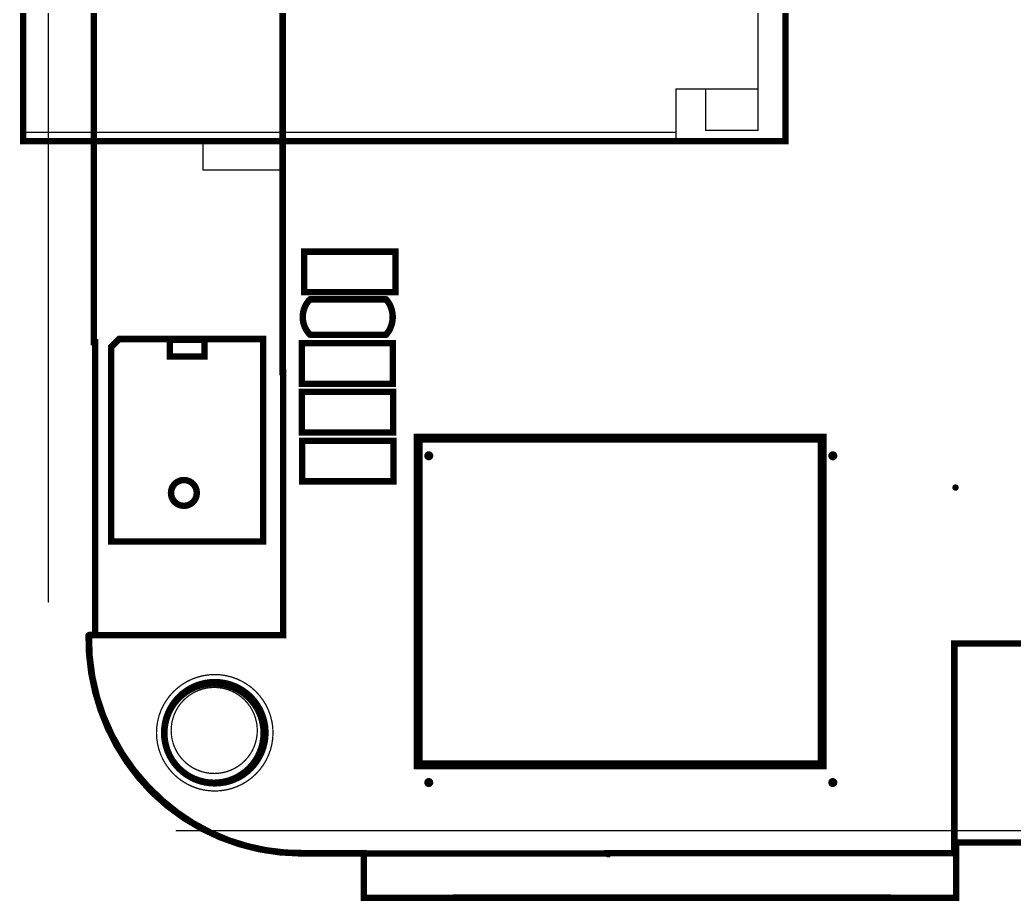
# Model space of a CAD drawing. Extents: x -54 to 75, y -63 to 45.
# Drawn here: x 17.28 to 36.91, y -61.33 to -43.93 of the extents above; entities that cross this region are included whole.
import ezdxf

# ---------------------------------------------------------------- set-up
doc = ezdxf.new("R2010")
doc.units = 0
doc.header["$MEASUREMENT"] = 0
doc.linetypes.add('PADS_DASH_38100', pattern=[0.254, 0.127, -0.127])
doc.linetypes.add('TRMIDX_9', pattern=[2, 1, 1])
doc.layers.get('0').update_dxf_attribs({"linetype": 'CONTINUOUS'})
for name, color, linetype in [('2D_LINE_01', 255, 'CONTINUOUS'), ('BOARD_CUTOUT_00', 254, 'CONTINUOUS'), ('BOARD_OUTLINE_00', 254, 'CONTINUOUS'), ('DRIL_NPLTE_THRU_01', 3, 'CONTINUOUS'), ('DRIL_PLTE_THRU_01', 3, 'CONTINUOUS'), ('DRIL_SYMBOL', 254, 'CONTINUOUS'), ('PART_TOP_2DLINE_01', 254, 'CONTINUOUS'), ('PART_TOP_2DLINE_126', 254, 'CONTINUOUS'), ('PART_TOP_COPPER_01', 254, 'CONTINUOUS')]:
    doc.layers.add(name, color=color, linetype=linetype)

# ---------------------------------------------------------------- blocks, each defined once
blk = doc.blocks.new('SMOOTH_0$127')
at = {"const_width": 0.0635}
blk.add_lwpolyline([(-0.03175, 0, 1), (0.03175, 0, 1)], format="xyb", close=True, dxfattribs=at)
blk = doc.blocks.new('BOARD_1')
at = {"layer": 'BOARD_CUTOUT_00', "const_width": 0.127}
blk.add_lwpolyline([(-6.751, 2.379, 1), (-8.751, 2.379, 1)], format="xyb", close=True, dxfattribs=at)
at = {"layer": 'BOARD_OUTLINE_00', "const_width": 0.127}
blk.add_lwpolyline([(0, 0), (6.847, 0), (6.847, 4.142), (9.561, 4.142), (9.561, 0.199), (25.267, 0.199, 0.185339), (28.735, 2.042, 0.15749), (29.993, 5.027), (29.993, 32.25, 0.340915), (25.686, 36.557), (-5.758, 36.557, 0.19257), (-8.738, 35.265, 0.140096), (-10.137, 32.77), (-10.137, 10.091), (-10.114, 10.091), (-10.114, 4.314), (-10.243, 4.314, 0.201635), (-8.997, 1.213, 0.196192), (-6.063, -0.004), (0, -0.004)], format="xyb", close=True, dxfattribs=at)
at = {"layer": 'BOARD_OUTLINE_00'}
for p in [(6.847, 4.142), (0, 0), (6.847, 0)]:
    blk.add_blockref('SMOOTH_0$127', p, dxfattribs=at)
blk = doc.blocks.new('SMOOTH_0$0254')
at = {"const_width": 0.0127}
blk.add_lwpolyline([(-0.00635, 0, 1), (0.00635, 0, 1)], format="xyb", close=True, dxfattribs=at)
blk = doc.blocks.new('DRAWING_5')
at = {"layer": '2D_LINE_01', "const_width": 0.0254}
blk.add_lwpolyline([(0, 0), (0, -3.423)], dxfattribs=at)
at = {"layer": '2D_LINE_01'}
for p in [(0, 0), (0, -3.423)]:
    blk.add_blockref('SMOOTH_0$0254', p, dxfattribs=at)
blk = doc.blocks.new('DRAWING_6')
at = {"layer": '2D_LINE_01', "const_width": 0.0254}
blk.add_lwpolyline([(0, 0), (0, 9.12)], dxfattribs=at)
at = {"layer": '2D_LINE_01'}
for p in [(0, 9.12), (0, 0)]:
    blk.add_blockref('SMOOTH_0$0254', p, dxfattribs=at)
blk = doc.blocks.new('DRAWING_7')
at = {"layer": '2D_LINE_01', "linetype": 'PADS_DASH_38100', "const_width": 0.0254}
blk.add_lwpolyline([(0, 0), (0, 5.72527)], dxfattribs=at)
at = {"layer": '2D_LINE_01'}
for p in [(0, 5.72527), (0, 0)]:
    blk.add_blockref('SMOOTH_0$0254', p, dxfattribs=at)
blk = doc.blocks.new('DRAWING_11')
at = {"layer": '2D_LINE_01', "const_width": 0.0254}
blk.add_lwpolyline([(0, 0), (-36.218, 0)], dxfattribs=at)
at = {"layer": '2D_LINE_01'}
blk.add_blockref('SMOOTH_0$0254', (-36.218, 0), dxfattribs=at)
blk = doc.blocks.new('DRAWING_13')
at = {"layer": '2D_LINE_01', "const_width": 0.0254}
blk.add_lwpolyline([(0, 0), (0, -0.591866)], dxfattribs=at)
at = {"layer": '2D_LINE_01'}
for p in [(0, 0), (0, -0.591866)]:
    blk.add_blockref('SMOOTH_0$0254', p, dxfattribs=at)
blk = doc.blocks.new('DRAWING_14')
at = {"layer": '2D_LINE_01', "const_width": 0.0254}
blk.add_lwpolyline([(0, 0), (0, 0.591866)], dxfattribs=at)
at = {"layer": '2D_LINE_01'}
for p in [(0, 0.591866), (0, 0)]:
    blk.add_blockref('SMOOTH_0$0254', p, dxfattribs=at)
blk = doc.blocks.new('DRAWING_26')
at = {"layer": '2D_LINE_01', "const_width": 0.0254}
blk.add_lwpolyline([(0, 0), (0, 1.01)], dxfattribs=at)
at = {"layer": '2D_LINE_01'}
for p in [(0, 1.01), (0, 0)]:
    blk.add_blockref('SMOOTH_0$0254', p, dxfattribs=at)
blk = doc.blocks.new('DRAWING_28')
at = {"layer": '2D_LINE_01', "const_width": 0.0254}
blk.add_lwpolyline([(0, 0), (0, -0.817)], dxfattribs=at)
at = {"layer": '2D_LINE_01'}
for p in [(0, 0), (0, -0.817)]:
    blk.add_blockref('SMOOTH_0$0254', p, dxfattribs=at)
blk = doc.blocks.new('DRAWING_32')
at = {"layer": '2D_LINE_01', "const_width": 0.0254}
blk.add_lwpolyline([(0, 0), (0, 3.177138)], dxfattribs=at)
at = {"layer": '2D_LINE_01'}
for p in [(0, 3.177138), (0, 0)]:
    blk.add_blockref('SMOOTH_0$0254', p, dxfattribs=at)
blk = doc.blocks.new('DRAWING_45')
at = {"layer": '2D_LINE_01', "const_width": 0.0254}
blk.add_lwpolyline([(0, 0), (1.566, 0)], dxfattribs=at)
at = {"layer": '2D_LINE_01'}
for p in [(0, 0), (1.566, 0)]:
    blk.add_blockref('SMOOTH_0$0254', p, dxfattribs=at)
blk = doc.blocks.new('DRAWING_46')
at = {"layer": '2D_LINE_01', "const_width": 0.0254}
blk.add_lwpolyline([(0, 0), (12.878718, 0)], dxfattribs=at)
at = {"layer": '2D_LINE_01'}
for p in [(0, 0), (12.878718, 0)]:
    blk.add_blockref('SMOOTH_0$0254', p, dxfattribs=at)
blk = doc.blocks.new('DRAWING_51')
at = {"layer": '2D_LINE_01', "linetype": 'PADS_DASH_38100', "const_width": 0.0254}
blk.add_lwpolyline([(0, 0), (12.878718, 0)], dxfattribs=at)
at = {"layer": '2D_LINE_01'}
for p in [(0, 0), (12.878718, 0)]:
    blk.add_blockref('SMOOTH_0$0254', p, dxfattribs=at)
blk = doc.blocks.new('DRAWING_52')
at = {"layer": '2D_LINE_01', "const_width": 0.0254}
blk.add_lwpolyline([(0, 0), (1.036, 0)], dxfattribs=at)
at = {"layer": '2D_LINE_01'}
for p in [(0, 0), (1.036, 0)]:
    blk.add_blockref('SMOOTH_0$0254', p, dxfattribs=at)
blk = doc.blocks.new('DRAWING_53')
at = {"layer": '2D_LINE_01', "const_width": 0.0254}
blk.add_lwpolyline([(0, 0), (1.621, 0)], dxfattribs=at)
at = {"layer": '2D_LINE_01'}
for p in [(0, 0), (1.621, 0)]:
    blk.add_blockref('SMOOTH_0$0254', p, dxfattribs=at)
blk = doc.blocks.new('DRAWING_106')
at = {"layer": '2D_LINE_01', "const_width": 0.0254}
blk.add_lwpolyline([(-1.15, 0, 1), (1.15, 0, 1)], format="xyb", close=True, dxfattribs=at)
blk = doc.blocks.new('DRAWING_108')
at = {"layer": '2D_LINE_01', "const_width": 0.0254}
blk.add_lwpolyline([(0, 0), (0, -3.423)], dxfattribs=at)
at = {"layer": '2D_LINE_01'}
for p in [(0, 0), (0, -3.423)]:
    blk.add_blockref('SMOOTH_0$0254', p, dxfattribs=at)
blk = doc.blocks.new('DRAWING_120')
at = {"layer": '2D_LINE_01', "const_width": 0.0254}
blk.add_lwpolyline([(0, 0), (12.878718, 0)], dxfattribs=at)
at = {"layer": '2D_LINE_01'}
for p in [(0, 0), (12.878718, 0)]:
    blk.add_blockref('SMOOTH_0$0254', p, dxfattribs=at)
blk = doc.blocks.new('DRAWING_124')
at = {"layer": '2D_LINE_01', "const_width": 0.0635}
blk.add_lwpolyline([(0, 0, 1), (0.0635, 0, 1)], format="xyb", close=True, dxfattribs=at)
blk = doc.blocks.new('DRAWING_125')
at = {"layer": '2D_LINE_01', "const_width": 0.0635}
blk.add_lwpolyline([(0, 0, 1), (0.0635, 0, 1)], format="xyb", close=True, dxfattribs=at)
blk = doc.blocks.new('DRAWING_126')
at = {"layer": '2D_LINE_01', "const_width": 0.0635}
blk.add_lwpolyline([(0, 0, 1), (0.0635, 0, 1)], format="xyb", close=True, dxfattribs=at)
blk = doc.blocks.new('DRAWING_131')
at = {"layer": '2D_LINE_01', "const_width": 0.127}
blk.add_lwpolyline([(0, 0, 1), (-1.96, 0, 1)], format="xyb", close=True, dxfattribs=at)
blk = doc.blocks.new('DRAWING_138')
at = {"layer": '2D_LINE_01', "const_width": 0.0635}
blk.add_lwpolyline([(0, 0, 1), (0.0635, 0, 1)], format="xyb", close=True, dxfattribs=at)
blk = doc.blocks.new('DRAWING_140')
at = {"layer": '2D_LINE_01', "const_width": 0.0635}
blk.add_lwpolyline([(0, 0, 1), (0.0635, 0, 1)], format="xyb", close=True, dxfattribs=at)
blk = doc.blocks.new('DRAWING_144')
at = {"layer": '2D_LINE_01', "const_width": 0.127}
blk.add_lwpolyline([(32.098, 27.053), (0.914, 27.053, 0.207545), (-2.298, 25.8, 0.141876), (-3.705, 23.277), (-0.01, 23.277), (-0.01, 0), (0, 0), (0, -5.196), (-3.834, -5.196, 0.220322), (-2.385, -8.461, 0.188952), (0.433, -9.499), (1.594, -9.499), (1.594, -10.383), (13.284, -10.383), (13.284, -9.288), (31.154, -9.288)], format="xyb", dxfattribs=at)
at = {"layer": '2D_LINE_01'}
for p in [(0, 0), (-3.834, -5.196), (0, -5.196), (-2.385, -8.461)]:
    blk.add_blockref('SMOOTH_0$127', p, dxfattribs=at)
blk = doc.blocks.new('DRAWING_145')
at = {"layer": '2D_LINE_01', "const_width": 0.0635}
blk.add_lwpolyline([(0, 0, 1), (0.0635, 0, 1)], format="xyb", close=True, dxfattribs=at)
blk = doc.blocks.new('DRAWING_146')
at = {"layer": '2D_LINE_01', "const_width": 0.0635}
blk.add_lwpolyline([(0, 0, 1), (0.0635, 0, 1)], format="xyb", close=True, dxfattribs=at)
blk = doc.blocks.new('DRAWING_147')
at = {"layer": '2D_LINE_01', "const_width": 0.0635}
blk.add_lwpolyline([(0, 0, 1), (0.0635, 0, 1)], format="xyb", close=True, dxfattribs=at)
blk = doc.blocks.new('DRAWING_148')
at = {"layer": '2D_LINE_01', "const_width": 0.0635}
blk.add_lwpolyline([(0, 0, 1), (0.0635, 0, 1)], format="xyb", close=True, dxfattribs=at)
blk = doc.blocks.new('DRAWING_149')
at = {"layer": '2D_LINE_01', "const_width": 0.0635}
blk.add_lwpolyline([(0, 0, 1), (0.0635, 0, 1)], format="xyb", close=True, dxfattribs=at)
blk = doc.blocks.new('DRAWING_150')
at = {"layer": '2D_LINE_01', "const_width": 0.0635}
blk.add_lwpolyline([(0, 0, 1), (0.0635, 0, 1)], format="xyb", close=True, dxfattribs=at)
blk = doc.blocks.new('DRAWING_151')
at = {"layer": '2D_LINE_01', "const_width": 0.0635}
blk.add_lwpolyline([(0, 0, 1), (0.0635, 0, 1)], format="xyb", close=True, dxfattribs=at)
blk = doc.blocks.new('DRAWING_152')
at = {"layer": '2D_LINE_01', "const_width": 0.0635}
blk.add_lwpolyline([(0, 0, 1), (0.0635, 0, 1)], format="xyb", close=True, dxfattribs=at)
blk = doc.blocks.new('DRAWING_155')
at = {"layer": '2D_LINE_01', "const_width": 0.0254}
blk.add_lwpolyline([(0, 0), (-8.64, 0)], dxfattribs=at)
at = {"layer": '2D_LINE_01'}
for p in [(-8.64, 0), (0, 0)]:
    blk.add_blockref('SMOOTH_0$0254', p, dxfattribs=at)
blk = doc.blocks.new('DRAWING_156')
at = {"layer": '2D_LINE_01', "const_width": 0.0127}
blk.add_lwpolyline([(0, 0, 1), (0.0127, 0, 1)], format="xyb", close=True, dxfattribs=at)
blk = doc.blocks.new('DRAWING_157')
at = {"layer": '2D_LINE_01', "const_width": 0.0127}
blk.add_lwpolyline([(0, 0, 1), (0.0127, 0, 1)], format="xyb", close=True, dxfattribs=at)
blk = doc.blocks.new('DRAWING_158')
at = {"layer": '2D_LINE_01', "const_width": 0.0127}
blk.add_lwpolyline([(0, 0, 1), (0.0127, 0, 1)], format="xyb", close=True, dxfattribs=at)
blk = doc.blocks.new('DRAWING_159')
at = {"layer": '2D_LINE_01', "const_width": 0.0127}
blk.add_lwpolyline([(0, 0, 1), (0.0127, 0, 1)], format="xyb", close=True, dxfattribs=at)
blk = doc.blocks.new('DRAWING_170')
at = {"layer": '2D_LINE_01', "const_width": 0.0127}
blk.add_lwpolyline([(0, 0, 1), (0.0127, 0, 1)], format="xyb", close=True, dxfattribs=at)
blk = doc.blocks.new('DRAWING_171')
at = {"layer": '2D_LINE_01', "const_width": 0.0127}
blk.add_lwpolyline([(0, 0, 1), (0.0127, 0, 1)], format="xyb", close=True, dxfattribs=at)
blk = doc.blocks.new('DRAWING_172')
at = {"layer": '2D_LINE_01', "const_width": 0.0127}
blk.add_lwpolyline([(0, 0, 1), (0.0127, 0, 1)], format="xyb", close=True, dxfattribs=at)
blk = doc.blocks.new('DRAWING_173')
at = {"layer": '2D_LINE_01', "const_width": 0.0127}
blk.add_lwpolyline([(0, 0, 1), (0.0127, 0, 1)], format="xyb", close=True, dxfattribs=at)
blk = doc.blocks.new('DRAWING_174')
at = {"layer": '2D_LINE_01', "const_width": 0.0127}
blk.add_lwpolyline([(0, 0, 1), (0.0127, 0, 1)], format="xyb", close=True, dxfattribs=at)
blk = doc.blocks.new('DRAWING_175')
at = {"layer": '2D_LINE_01', "const_width": 0.0127}
blk.add_lwpolyline([(0, 0, 1), (0.0127, 0, 1)], format="xyb", close=True, dxfattribs=at)
blk = doc.blocks.new('DRAWING_198')
at = {"layer": '2D_LINE_01', "const_width": 0.0254}
blk.add_lwpolyline([(-0.85, 0, 1), (0.85, 0, 1)], format="xyb", close=True, dxfattribs=at)
blk = doc.blocks.new('DRAWING_203')
at = {"layer": '2D_LINE_01', "const_width": 0.0889}
blk.add_lwpolyline([(0, 0, 1), (0, -0.0889, 1)], format="xyb", close=True, dxfattribs=at)
blk = doc.blocks.new('DRAWING_204')
at = {"layer": '2D_LINE_01', "const_width": 0.0889}
blk.add_lwpolyline([(0, 0, 1), (0, -0.0889, 1)], format="xyb", close=True, dxfattribs=at)
blk = doc.blocks.new('DRAWING_205')
at = {"layer": '2D_LINE_01', "const_width": 0.0889}
blk.add_lwpolyline([(0, 0, 1), (0, -0.0889, 1)], format="xyb", close=True, dxfattribs=at)
blk = doc.blocks.new('DRAWING_206')
at = {"layer": '2D_LINE_01', "const_width": 0.0889}
blk.add_lwpolyline([(0, 0, 1), (0, -0.0889, 1)], format="xyb", close=True, dxfattribs=at)
blk = doc.blocks.new('PART_BODY_TOP_222')
at = {"layer": 'PART_TOP_2DLINE_126', "const_width": 0.127}
for points in [[(-0.55, 3.5), (2.45, 3.5), (2.45, -0.344), (2.294, -0.5), (-0.55, -0.5)], [(0.6096, -0.4826), (1.2954, -0.4826), (1.2954, -0.1524), (0.6096, -0.1524)]]:
    blk.add_lwpolyline(points, close=True, dxfattribs=at)
blk.add_lwpolyline([(0.762, 2.54, 1), (1.27, 2.54, 1)], format="xyb", close=True, dxfattribs=at)
at = {"layer": 'PART_TOP_2DLINE_126'}
for p in [(-0.55, 3.5), (2.45, 3.5), (0.6096, -0.1524), (1.2954, -0.1524), (2.45, -0.344), (-0.55, -0.5), (0.6096, -0.4826), (1.2954, -0.4826), (2.294, -0.5)]:
    blk.add_blockref('SMOOTH_0$127', p, dxfattribs=at)
blk = doc.blocks.new('DRIL_HOLE_0')
blk.add_lwpolyline([(0, 0, 1), (0, 0, 1)], format="xyb", close=True)
blk = doc.blocks.new('STK_TOP_64')
at = {"layer": 'DRIL_NPLTE_THRU_01'}
blk.add_blockref('DRIL_HOLE_0', (0, 0), dxfattribs=at)
blk = doc.blocks.new('SYM_TOP_11')
for name, p in [('PART_BODY_TOP_222', (0, 0)), ('STK_TOP_64', (0, 3)), ('STK_TOP_64', (1.9, 3)), ('STK_TOP_64', (0, 2)), ('STK_TOP_64', (1.9, 2)), ('STK_TOP_64', (0, 1)), ('STK_TOP_64', (1.9, 1)), ('STK_TOP_64', (0, 0)), ('STK_TOP_64', (1.9, 0))]:
    blk.add_blockref(name, p)
blk = doc.blocks.new('PART_TOP_1')
blk.add_blockref('SYM_TOP_11', (0, 0))
blk = doc.blocks.new('PART_BODY_TOP_216')
at = {"layer": 'PART_TOP_2DLINE_126', "const_width": 0.127}
blk.add_lwpolyline([(0.755, -0.347, 0.414214), (0.755, 0.353), (-0.745, 0.353, 0.373387), (-0.745, -0.347)], format="xyb", close=True, dxfattribs=at)
at = {"layer": 'PART_TOP_2DLINE_126'}
for p in [(-0.745, 0.353), (0.755, 0.353), (-0.745, -0.347), (0.755, -0.347)]:
    blk.add_blockref('SMOOTH_0$127', p, dxfattribs=at)
blk = doc.blocks.new('STK_TOP_10')
at = {"layer": 'DRIL_PLTE_THRU_01'}
blk.add_blockref('DRIL_HOLE_0', (0, 0), dxfattribs=at)
blk = doc.blocks.new('SYM_TOP_8')
for name, p in [('PART_BODY_TOP_216', (0, 0)), ('STK_TOP_10', (-0.445, 0.003)), ('STK_TOP_10', (0.455, 0.003))]:
    blk.add_blockref(name, p)
blk = doc.blocks.new('PART_TOP_2')
blk.add_blockref('SYM_TOP_8', (0, 0))
blk = doc.blocks.new('PART_BODY_TOP_215')
at = {"layer": 'PART_TOP_2DLINE_126', "const_width": 0.127}
blk.add_lwpolyline([(-0.898, 0.408), (-0.898, -0.392), (0.902, -0.392), (0.902, 0.408)], close=True, dxfattribs=at)
at = {"layer": 'PART_TOP_2DLINE_126'}
for p in [(-0.898, 0.408), (0.902, 0.408), (-0.898, -0.392), (0.902, -0.392)]:
    blk.add_blockref('SMOOTH_0$127', p, dxfattribs=at)
blk = doc.blocks.new('SYM_TOP_7')
for name, p in [('PART_BODY_TOP_215', (0, 0)), ('STK_TOP_10', (-0.448, 0.008)), ('STK_TOP_10', (0.452, 0.008))]:
    blk.add_blockref(name, p)
blk = doc.blocks.new('PART_TOP_3')
blk.add_blockref('SYM_TOP_7', (0, 0))
blk = doc.blocks.new('PART_TOP_4')
blk.add_blockref('SYM_TOP_7', (0, 0))
blk = doc.blocks.new('PART_TOP_5')
blk.add_blockref('SYM_TOP_7', (0, 0))
blk = doc.blocks.new('PART_TOP_6')
blk.add_blockref('SYM_TOP_7', (0, 0))
blk = doc.blocks.new('SMOOTH_0$1778')
at = {"const_width": 0.0889}
blk.add_lwpolyline([(-0.04445, 0, 1), (0.04445, 0, 1)], format="xyb", close=True, dxfattribs=at)
blk = doc.blocks.new('PART_BODY_TOP_214')
at = {"layer": 'PART_TOP_2DLINE_126', "const_width": 0.1778}
blk.add_lwpolyline([(-6.4516, 4.6482), (0, 4.6482), (0, -3.3274), (-6.4516, -3.3274)], close=True, dxfattribs=at)
at = {"layer": 'PART_TOP_2DLINE_126'}
for p in [(-6.4516, 4.6482), (0, 4.6482), (-6.4516, -3.3274), (0, -3.3274)]:
    blk.add_blockref('SMOOTH_0$1778', p, dxfattribs=at)
blk = doc.blocks.new('STK_TOP_5')
at = {"layer": 'DRIL_NPLTE_THRU_01'}
blk.add_blockref('DRIL_HOLE_0', (0, 0), dxfattribs=at)
blk = doc.blocks.new('STK_TOP_6')
at = {"layer": 'DRIL_NPLTE_THRU_01'}
blk.add_blockref('DRIL_HOLE_0', (0, 0), dxfattribs=at)
blk = doc.blocks.new('SYM_TOP_5')
for name, p in [('PART_BODY_TOP_214', (0, 0)), ('STK_TOP_6', (-3, 3.75)), ('STK_TOP_5', (0, 1.25)), ('STK_TOP_5', (0, 0)), ('STK_TOP_6', (-3, -2.5))]:
    blk.add_blockref(name, p)
blk = doc.blocks.new('PART_TOP_7')
blk.add_blockref('SYM_TOP_5', (0, 0))
blk = doc.blocks.new('PART_BODY_TOP_218')
at = {"layer": 'PART_TOP_2DLINE_01', "const_width": 0.127}
blk.add_lwpolyline([(8.001, -0.7), (8.001, 14.351), (-6.731, 14.351), (-6.731, 0), (1.631, 0, -0.171831), (3.979, -0.678), (4.151, -0.7)], format="xyb", close=True, dxfattribs=at)
at = {"layer": 'PART_TOP_COPPER_01', "linetype": 'TRMIDX_9', "const_width": 0.127}
blk.add_lwpolyline([(-6.3, 13.843), (-7.2, 13.843), (-7.5, 13.543), (-7.5, 12.654), (-6.3, 12.654)], close=True, dxfattribs=at)
at = {"layer": 'PART_TOP_2DLINE_01'}
for p in [(-6.731, 14.351), (8.001, 14.351), (-6.731, 0), (1.631, 0), (3.979, -0.678), (4.151, -0.7), (8.001, -0.7)]:
    blk.add_blockref('SMOOTH_0$127', p, dxfattribs=at)
at = {"layer": 'PART_TOP_COPPER_01'}
for p in [(-7.2, 13.843), (-6.3, 13.843), (-7.5, 13.543), (-7.5, 12.654), (-6.3, 12.654)]:
    blk.add_blockref('SMOOTH_0$127', p, dxfattribs=at)
blk = doc.blocks.new('STK_TOP_12')
at = {"layer": 'DRIL_PLTE_THRU_01'}
blk.add_blockref('DRIL_HOLE_0', (0, 0), dxfattribs=at)
blk = doc.blocks.new('STK_TOP_13')
at = {"layer": 'DRIL_PLTE_THRU_01'}
blk.add_blockref('DRIL_HOLE_0', (0, 0), dxfattribs=at)
blk = doc.blocks.new('STK_TOP_14')
at = {"layer": 'DRIL_PLTE_THRU_01'}
blk.add_blockref('DRIL_HOLE_0', (0, 0), dxfattribs=at)
blk = doc.blocks.new('STK_TOP_15')
at = {"layer": 'DRIL_PLTE_THRU_01'}
blk.add_blockref('DRIL_HOLE_0', (0, 0), dxfattribs=at)
blk = doc.blocks.new('STK_TOP_16')
at = {"layer": 'DRIL_PLTE_THRU_01'}
blk.add_blockref('DRIL_HOLE_0', (0, 0), dxfattribs=at)
blk = doc.blocks.new('DRIL_SYMBOL_1$1')
at = {"layer": 'DRIL_SYMBOL', "const_width": 0.0508}
for points in [[(0, -0.254), (0, 0.254)], [(-0.254, 0), (0.254, 0)]]:
    blk.add_lwpolyline(points, dxfattribs=at)
blk = doc.blocks.new('DRIL_HOLE_1$1')
at = {"const_width": 0.55}
blk.add_lwpolyline([(-0.275, 0, 1), (0.275, 0, 1)], format="xyb", close=True, dxfattribs=at)
blk.add_blockref('DRIL_SYMBOL_1$1', (0, 0))
blk = doc.blocks.new('STK_TOP_17')
at = {"layer": 'DRIL_NPLTE_THRU_01'}
blk.add_blockref('DRIL_HOLE_1$1', (0, 0), dxfattribs=at)
blk = doc.blocks.new('SYM_TOP_10')
for name, p in [('PART_BODY_TOP_218', (0, 0)), ('STK_TOP_13', (-5.6, 14)), ('STK_TOP_13', (-4.5, 14)), ('STK_TOP_13', (-3.4, 14)), ('STK_TOP_13', (-2.3, 14)), ('STK_TOP_13', (-1.2, 14)), ('STK_TOP_13', (-0.1, 14)), ('STK_TOP_13', (1, 14)), ('STK_TOP_13', (2.1, 14)), ('STK_TOP_12', (3.199892, 13.999972)), ('STK_TOP_14', (-6.9, 13.3)), ('STK_TOP_16', (7.9, 13.3)), ('STK_TOP_17', (-4, 3.3)), ('STK_TOP_17', (4, 3.3)), ('STK_TOP_15', (-6.9, 3.7)), ('STK_TOP_15', (8.8, 3.7))]:
    blk.add_blockref(name, p)
blk = doc.blocks.new('PART_TOP_28')
blk.add_blockref('SYM_TOP_10', (0, 0))

msp = doc.modelspace()

# ---------------------------------------------------------------- block references
for name, p in [('BOARD_1', (28.883, -60.385)), ('DRAWING_144', (22.481, -50.885)), ('DRAWING_7', (17.847, -46.303)), ('DRAWING_108', (17.35, -42.921)), ('DRAWING_5', (17.358, -42.88)), ('DRAWING_32', (31.857, -46.11)), ('DRAWING_26', (30.237, -46.303)), ('DRAWING_53', (30.237, -45.293)), ('DRAWING_28', (30.821, -45.293)), ('DRAWING_52', (30.821, -46.11)), ('DRAWING_51', (17.358, -46.153)), ('DRAWING_46', (17.358, -46.303)), ('DRAWING_6', (17.847, -55.424)), ('DRAWING_13', (20.9, -46.303)), ('DRAWING_14', (22.465, -46.895)), ('DRAWING_120', (17.35, -46.344)), ('DRAWING_45', (20.9, -46.895)), ('PART_TOP_3', (23.795, -48.914)), ('PART_TOP_4', (23.746, -50.723)), ('DRAWING_145', (22.449, -50.885)), ('DRAWING_149', (22.449, -50.885)), ('PART_TOP_5', (23.75, -51.684)), ('PART_TOP_6', (23.756, -52.649)), ('DRAWING_206', (25.356, -52.493)), ('DRAWING_203', (33.331, -52.493)), ('DRAWING_138', (35.722, -53.165)), ('DRAWING_147', (18.614, -56.081)), ('DRAWING_151', (18.614, -56.081)), ('DRAWING_146', (22.449, -56.081)), ('DRAWING_150', (22.449, -56.081)), ('DRAWING_106', (21.131, -58.007)), ('DRAWING_131', (22.096, -58.014)), ('DRAWING_198', (21.121, -57.961)), ('DRAWING_205', (25.356, -58.945)), ('DRAWING_204', (33.331, -58.945)), ('DRAWING_148', (20.063, -59.346)), ('DRAWING_152', (20.063, -59.346)), ('DRAWING_11', (56.59, -59.941)), ('DRAWING_126', (35.711, -60.186)), ('DRAWING_140', (35.722, -60.21)), ('DRAWING_124', (28.865, -60.406)), ('DRAWING_125', (35.711, -60.406)), ('DRAWING_155', (34.473, -61.21)), ('DRAWING_157', (25.827, -61.21)), ('DRAWING_159', (25.827, -61.21)), ('DRAWING_170', (25.827, -61.21)), ('DRAWING_171', (26.127, -61.21)), ('DRAWING_172', (27.127, -61.21)), ('DRAWING_173', (33.167, -61.21)), ('DRAWING_174', (34.167, -61.21)), ('DRAWING_156', (34.467, -61.21)), ('DRAWING_158', (34.467, -61.21)), ('DRAWING_175', (34.467, -61.21))]:
    msp.add_blockref(name, p)
for name, p, rotation in [('PART_TOP_28', (18.048, -38.325), 270), ('PART_TOP_2', (23.768, -49.794), 180), ('PART_TOP_1', (21.538, -50.731), 180), ('PART_TOP_7', (28.476, -58.639), 270)]:
    msp.add_blockref(name, p, dxfattribs=dict(rotation=rotation))

doc.saveas('drawing.dxf')
